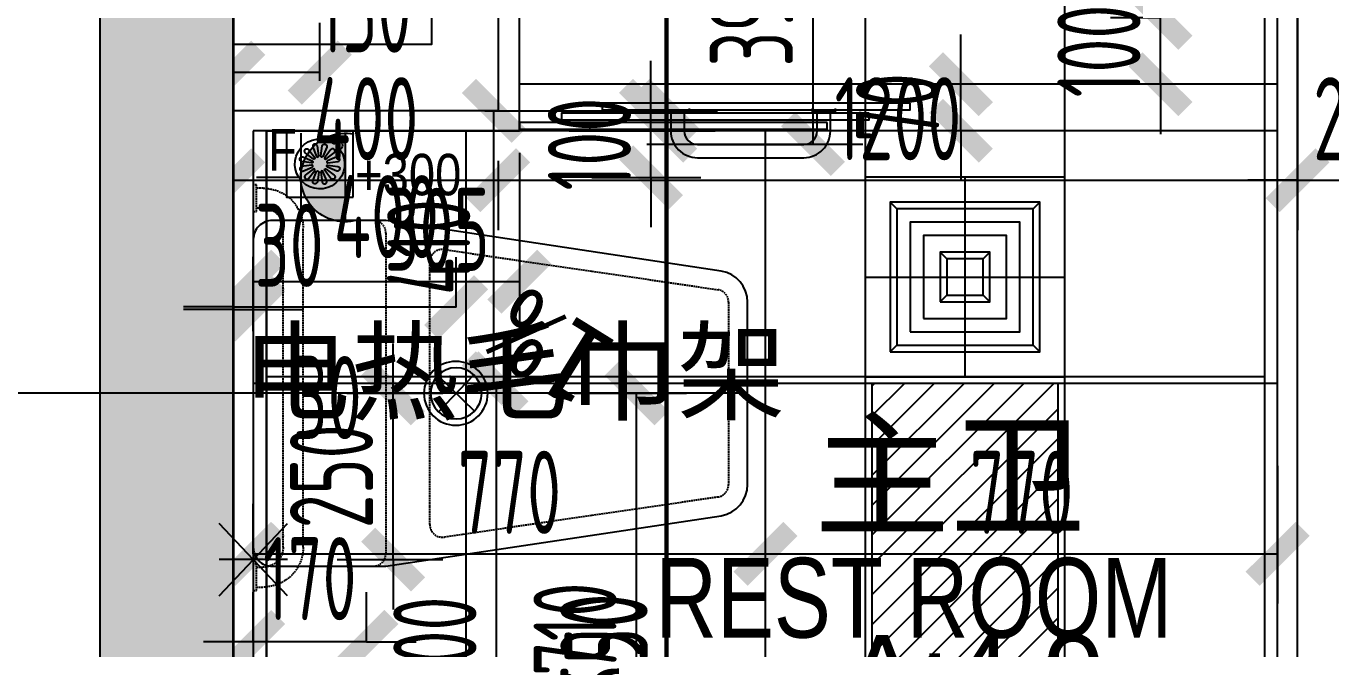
# Model space of a CAD drawing. Header units: millimetres. Extents: x 24675 to 175386, y -87697 to -40478.
# Drawn here: x 122342 to 124303, y -48495 to -47558 of the extents above; entities that cross this region are included whole.
import ezdxf
from ezdxf.enums import TextEntityAlignment as Align

# ---------------------------------------------------------------- set-up
doc = ezdxf.new("R2010")
doc.units = ezdxf.units.MM
doc.header["$LTSCALE"] = 10
doc.header["$MEASUREMENT"] = 0
doc.linetypes.add('DASH', pattern=[0.35, 0.25, -0.1])
for name, color, linetype in [('AR-新墙填充', 250, 'Continuous'), ('DG-DRAINAGE', 1, 'Continuous'), ('EM-ELEC', 2, 'Continuous'), ('FC-FLOOR DRAIN【地漏】', 12, 'Continuous'), ('FC-分界线', 136, 'Continuous'), ('FC-地面造型', 136, 'Continuous'), ('FF-DOOR【门】', 60, 'Continuous'), ('FF-FINISH【完成面】', 20, 'Continuous'), ('FF-活动家具', 51, 'Continuous'), ('FF1-完成面', 20, 'Continuous'), ('FF1-平面中英文字', 50, 'Continuous'), ('FF2-洁具及配件(地坪图不显示)', 31, 'Continuous'), ('P-ANNO-DIMS', 250, 'Continuous'), ('PD', 1, 'Continuous'), ('RC-FIN', 30, 'Continuous'), ('RC-LIGHT', 2, 'Continuous'), ('RC-天花灯具', 2, 'Continuous'), ('WALL', 160, 'Continuous')]:
    doc.layers.add(name, color=color, linetype=linetype)
doc.styles.add('Arial', font='arial.ttf')
doc.styles.add('CCD-HB', font='hbsmall.shx')
doc.styles.add('CCD_DIM', font='archs.shx', dxfattribs={"width": 0.7})
doc.styles.add('st', font='')
doc.styles.add('數字', font='')
doc.styles.get('st').set_extended_font_data('SimSun')
doc.styles.get('數字').set_extended_font_data('Century Gothic')
doc.dimstyles.new('1-50', dxfattribs={"dimscale": 50, "dimtxt": 2.5, "dimasz": 1.5, "dimexe": 1.5, "dimexo": 1.5, "dimgap": 0.6, "dimtad": 1, "dimdec": 0, "dimrnd": 5, "dimzin": 0, "dimdsep": 46, "dimtxsty": 'CCD_DIM', "dimblk": 'ARCHTICK', "dimcen": 0.125, "dimclrd": 44, "dimclre": 44, "dimclrt": 50, "dimadec": 0, "dimazin": 0, "dimtfac": 1, "dimtdec": 0, "dimtix": 1, "dimtmove": 2, "dimatfit": 3, "dimldrblk": 'DOT', "dimfxl": 5, "dimfxlon": 1, "dimtvp": 1, "dimtolj": 1, "dimtzin": 0, "dimarcsym": 0})

# ---------------------------------------------------------------- blocks, each defined once
blk = doc.blocks.new('BVCNVBNVBMN')
at = {"layer": 'P-ANNO-DIMS'}
blk.add_hatch(color=8, dxfattribs=at).paths.add_polyline_path([(198323.8, -54487.7), (198123.8, -54487.7), (198123.8, -57087.7), (197923.8, -57087.7), (197923.8, -54087.7), (198323.8, -54087.7)])
at = {"color": 6}
blk.add_lwpolyline([(198323.8, -54487.7), (198123.8, -54487.7), (198123.8, -57087.7), (197923.8, -57087.7), (197923.8, -54087.7), (198323.8, -54087.7)], close=True, dxfattribs=at)
blk = doc.blocks.new('_ArchTick')
at = {"color": 0, "linetype": 'ByBlock', "const_width": 0.4}
blk.add_lwpolyline([(-0.5, -0.5), (0.5, 0.5)], dxfattribs=at)
blk = doc.blocks.new('*D175')
at = {"layer": 'Defpoints', "color": 0, "ltscale": 500, "transparency": 16777216}
for p in [(122707.8, -47685.6), (123281.1, -47685.6), (123117.4, -47785.7, 0)]:
    blk.add_point(p, dxfattribs=at)
at = {"layer": 'EM-ELEC', "color": 44, "lineweight": -2, "ltscale": 500, "transparency": 16777216}
for p, q in [((123281.1, -47685.6), (123281.1, -47610.6)), ((123031.1, -47685.6), (123356.1, -47685.6)), ((123281.1, -47785.7), (123281.1, -47685.6)), ((123192.4, -47785.7), (123356.1, -47785.7)), ((123281.1, -47785.7), (123281.1, -47860.7))]:
    blk.add_line(p, q, dxfattribs=at)
at = {"layer": 'EM-ELEC', "color": 44, "lineweight": -2, "ltscale": 500, "transparency": 16777216, "xscale": 75, "yscale": 75, "zscale": 75}
for p, rotation in [((123281.1, -47685.6), 270), ((123281.1, -47785.7), 90)]:
    blk.add_blockref('_ArchTick', p, dxfattribs=dict(at, rotation=rotation))
at = {"layer": 'EM-ELEC', "color": 50, "ltscale": 500, "transparency": 16777216, "insert": (123188.6, -47735.7), "char_height": 125, "attachment_point": 5, "rotation": 90, "style": 'CCD_DIM'}
blk.add_mtext('\\A1;100', dxfattribs=at)
blk = doc.blocks.new('_Dot')
at = {"color": 0, "linetype": 'ByBlock', "lineweight": -2}
blk.add_line((-0.5, 0), (-1, 0), dxfattribs=at)
at = {"color": 0, "linetype": 'ByBlock', "const_width": 0.5}
blk.add_lwpolyline([(-0.25, 0, 1), (0.25, 0, 1)], format="xyb", close=True, dxfattribs=at)
blk = doc.blocks.new('FL11DJGVE11电力平面图$0$E-BS201')
for p, q in [((1.5, 3), (-1.5, 3)), ((1.5, 1.5), (-1.5, 1.5)), ((0, 1.5), (0, 0))]:
    blk.add_line(p, q)
at = {"const_width": 1.5}
blk.add_lwpolyline([(-0.75, 3, 1), (0.75, 3, 1)], format="xyb", dxfattribs=at)
blk.add_arc((0, 3), 1.5, 168.463, 11.537)
blk = doc.blocks.new('马桶落水')
at = {"layer": 'PD', "color": 1}
for p, q in [((-69, -66.7), (69, 66.7)), ((-66.7, 69), (66.7, -69))]:
    blk.add_line(p, q, dxfattribs=at)
for centre, radius in [((-1.1, 0), 120), ((0, 0), 96)]:
    blk.add_circle(centre, radius, dxfattribs=at)
blk = doc.blocks.new('冷水')
at = {"layer": 'PD', "color": 1}
for p, q in [((64.1, 68), (-64.1, -68)), ((-64.1, 68), (64.1, -68)), ((64.1, 0), (-64.1, 0))]:
    blk.add_line(p, q, dxfattribs=at)
blk = doc.blocks.new('*U97')
at = {"color": 0}
blk.add_lwpolyline([(-70.7, -70.7), (0, -141.4), (70.7, -70.7), (0, 0)], close=True, dxfattribs=at)
at = {"color": 8}
for points in [[(6, -107.7), (6, -110.7, -1), (-6, -110.7), (-6, -107.7, -12.419481)], [(-21.8, -54, 0.988066), (-25.6, -60.2), (-11.4, -66, 0.836042), (-9.8, -63.2)], [(-16.7, -48.9, -0.988066), (-10.5, -45.2), (-4.7, -59.3, -0.836042), (-7.5, -60.9)], [(3.5, -43.4, 0.988066), (-3.7, -43.3), (-1.6, -58.5, 0.836042), (1.6, -58.4)], [(16.7, -48.8, 0.988066), (10.5, -45.1), (4.7, -59.3, 0.836042), (7.5, -60.9)], [(21.9, -54, -0.988066), (25.6, -60.2), (11.4, -66, -0.836042), (9.8, -63.2)], [(-27.3, -74.3, -0.988066), (-27.4, -67.1), (-12.2, -69.1, -0.836042), (-12.3, -72.3)], [(-21.9, -87.4, -0.988066), (-25.6, -81.2), (-11.4, -75.4, -0.836042), (-9.8, -78.2)], [(21.8, -87.4, 0.988066), (25.5, -81.2), (11.4, -75.4, 0.836042), (9.8, -78.2)], [(27.3, -67.2, -0.988066), (27.4, -74.4), (12.2, -72.3, -0.836042), (12.3, -69.1)], [(-16.7, -92.6, 0.988066), (-10.5, -96.3), (-4.7, -82.1, 0.836042), (-7.5, -80.6)], [(-3.6, -98, 0.988066), (3.7, -98.1), (1.6, -82.9, 0.836042), (-1.6, -83)], [(16.7, -92.6, -0.988066), (10.5, -96.3), (4.7, -82.1, -0.836042), (7.5, -80.5)]]:
    blk.add_lwpolyline(points, format="xyb", close=True, dxfattribs=at)
blk = doc.blocks.new('*D215')
at = {"layer": 'Defpoints', "color": 0, "ltscale": 500, "transparency": 16777216}
for p in [(123210.1, -47340.6), (123524.7, -47340.6), (122783.2, -47735.6, 0)]:
    blk.add_point(p, dxfattribs=at)
at = {"layer": 'DG-DRAINAGE', "color": 44, "lineweight": -2, "ltscale": 500, "transparency": 16777216}
for p, q in [((123285.1, -47340.6), (123599.7, -47340.6)), ((123524.7, -47735.6), (123524.7, -47340.6)), ((123274.7, -47735.6), (123599.7, -47735.6))]:
    blk.add_line(p, q, dxfattribs=at)
at = {"layer": 'DG-DRAINAGE', "color": 44, "lineweight": -2, "ltscale": 500, "transparency": 16777216, "xscale": 75, "yscale": 75, "zscale": 75}
for p, rotation in [((123524.7, -47340.6), 90), ((123524.7, -47735.6), 270)]:
    blk.add_blockref('_ArchTick', p, dxfattribs=dict(at, rotation=rotation))
at = {"layer": 'DG-DRAINAGE', "color": 50, "ltscale": 500, "transparency": 16777216, "insert": (123432.2, -47538.1), "char_height": 125, "attachment_point": 5, "rotation": 90, "style": 'CCD_DIM'}
blk.add_mtext('\\A1;395', dxfattribs=at)
blk = doc.blocks.new('*D219')
at = {"layer": 'Defpoints', "color": 0, "ltscale": 500, "transparency": 16777216}
for p in [(123090.4, -48110.6), (123259.5, -48110.6), (122733.5, -48820.6, 0)]:
    blk.add_point(p, dxfattribs=at)
at = {"layer": 'DG-DRAINAGE', "color": 44, "lineweight": -2, "ltscale": 500, "transparency": 16777216}
for p, q in [((123165.4, -48110.6), (123334.5, -48110.6)), ((123259.5, -48820.6), (123259.5, -48110.6)), ((123009.5, -48820.6), (123334.5, -48820.6))]:
    blk.add_line(p, q, dxfattribs=at)
at = {"layer": 'DG-DRAINAGE', "color": 44, "lineweight": -2, "ltscale": 500, "transparency": 16777216, "xscale": 75, "yscale": 75, "zscale": 75}
for p, rotation in [((123259.5, -48110.6), 90), ((123259.5, -48820.6), 270)]:
    blk.add_blockref('_ArchTick', p, dxfattribs=dict(at, rotation=rotation))
at = {"layer": 'DG-DRAINAGE', "color": 50, "ltscale": 500, "transparency": 16777216, "insert": (123167, -48465.6), "char_height": 125, "attachment_point": 5, "rotation": 90, "style": 'CCD_DIM'}
blk.add_mtext('\\A1;710', dxfattribs=at)
blk = doc.blocks.new('*D220')
at = {"layer": 'Defpoints', "color": 0, "ltscale": 500, "transparency": 16777216}
for p in [(122749, -48110.6), (122893.4, -48110.6), (122734.5, -48360.6)]:
    blk.add_point(p, dxfattribs=at)
at = {"layer": 'DG-DRAINAGE', "color": 44, "lineweight": -2, "ltscale": 500, "transparency": 16777216}
for p, q in [((122893.4, -48110.6), (122893.4, -48035.6)), ((122824, -48110.6), (122968.4, -48110.6)), ((122893.4, -48360.6), (122893.4, -48110.6)), ((122809.5, -48360.6), (122968.4, -48360.6)), ((122893.4, -48360.6), (122893.4, -48435.6))]:
    blk.add_line(p, q, dxfattribs=at)
at = {"layer": 'DG-DRAINAGE', "color": 44, "lineweight": -2, "ltscale": 500, "transparency": 16777216, "xscale": 75, "yscale": 75, "zscale": 75}
for p, rotation in [((122893.4, -48110.6), 270), ((122893.4, -48360.6), 90)]:
    blk.add_blockref('_ArchTick', p, dxfattribs=dict(at, rotation=rotation))
at = {"layer": 'DG-DRAINAGE', "color": 50, "ltscale": 500, "transparency": 16777216, "insert": (122800.9, -48235.6), "char_height": 125, "attachment_point": 5, "rotation": 90, "style": 'CCD_DIM'}
blk.add_mtext('\\A1;250', dxfattribs=at)
blk = doc.blocks.new('*D221')
at = {"layer": 'Defpoints', "color": 0, "ltscale": 500, "transparency": 16777216}
for p in [(122683.2, -47981), (122683.2, -48051.9), (122988.2, -48051.9)]:
    blk.add_point(p, dxfattribs=at)
at = {"layer": 'DG-DRAINAGE', "color": 44, "lineweight": -2, "ltscale": 500, "transparency": 16777216}
for p, q in [((122683.2, -47981), (122683.2, -47906)), ((122988.2, -47981), (122988.2, -47906)), ((122988.2, -47981), (122683.2, -47981))]:
    blk.add_line(p, q, dxfattribs=at)
at = {"layer": 'DG-DRAINAGE', "color": 44, "lineweight": -2, "ltscale": 500, "transparency": 16777216, "xscale": 75, "yscale": 75, "zscale": 75, "rotation": 180}
blk.add_blockref('_ArchTick', (122683.2, -47981), dxfattribs=at)
at = {"layer": 'DG-DRAINAGE', "color": 44, "lineweight": -2, "ltscale": 500, "transparency": 16777216, "xscale": 75, "yscale": 75, "zscale": 75}
blk.add_blockref('_ArchTick', (122988.2, -47981), dxfattribs=at)
at = {"layer": 'DG-DRAINAGE', "color": 50, "ltscale": 500, "transparency": 16777216, "insert": (122959.6, -47863.9), "char_height": 125, "attachment_point": 5, "style": 'CCD_DIM'}
blk.add_mtext('\\A1;305', dxfattribs=at)
blk = doc.blocks.new('BVMBMM')
at = {"layer": 'FF-活动家具', "linetype": 'DASH'}
for points in [[(84058.5, 31034.5), (84058.5, 31044.5, -0.414214), (84118.5, 31104.5), (84598.5, 31104.5, -0.414214), (84658.5, 31044.5), (84658.5, 31034.5)], [(84088.5, 31034.5), (84088.5, 31044.5, -0.414214), (84118.5, 31074.5), (84598.5, 31074.5, -0.414214), (84628.5, 31044.5), (84628.5, 31034.5)]]:
    blk.add_lwpolyline(points, format="xyb", dxfattribs=at)
for points in [[(84053.5, 31029.5), (84053.5, 31034.5), (84093.5, 31034.5), (84093.5, 31029.5)], [(84623.5, 31029.5), (84623.5, 31034.5), (84663.5, 31034.5), (84663.5, 31029.5)]]:
    blk.add_lwpolyline(points, close=True, dxfattribs=at)
blk = doc.blocks.new('trytytyutyutry')
at = {"layer": 'FF-DOOR【门】', "ltscale": 0.5, "extrusion": (-3.20822e-09, -5.10628e-11, 1), "elevation": 0}
for points in [[(91173.3, 27635.5), (91173.3, 27630.5), (91138.3, 27630.5), (91138.3, 27635.5)], [(91358.3, 27635.5), (91358.3, 27630.5), (91393.3, 27630.5), (91393.3, 27635.5)]]:
    blk.add_lwpolyline(points, dxfattribs=at)
for points in [[(91385.8, 27630.5), (91385.8, 27601.5, -0.414214), (91345.8, 27561.5), (91185.8, 27561.5, -0.414214), (91145.8, 27601.5), (91145.8, 27630.5)], [(91365.8, 27630.5), (91365.8, 27601.5, -0.414214), (91345.8, 27581.5), (91185.8, 27581.5, -0.414214), (91165.8, 27601.5), (91165.8, 27630.5)]]:
    blk.add_lwpolyline(points, format="xyb", dxfattribs=at)
blk = doc.blocks.new('*D267')
at = {"layer": 'AR-新墙填充', "color": 44, "lineweight": -2, "transparency": 16777216}
for p, q in [((123118.3, -46835.6), (123381, -46835.6)), ((123306, -46835.6), (123306, -47685.6)), ((123126.4, -47685.6), (123381, -47685.6))]:
    blk.add_line(p, q, dxfattribs=at)
at = {"layer": 'Defpoints', "color": 0, "linetype": 'ByBlock', "transparency": 16777216}
for p in [(123043.3, -46835.6), (123051.4, -47685.6), (123306, -47685.6)]:
    blk.add_point(p, dxfattribs=at)
at = {"layer": 'AR-新墙填充', "color": 44, "linetype": 'ByBlock', "lineweight": -2, "transparency": 16777216, "xscale": 75, "yscale": 75, "zscale": 75}
for p, rotation in [((123306, -46835.6), 90), ((123306, -47685.6), 270)]:
    blk.add_blockref('_ArchTick', p, dxfattribs=dict(at, rotation=rotation))
at = {"layer": 'AR-新墙填充', "color": 50, "linetype": 'ByBlock', "transparency": 16777216, "insert": (123213.5, -47260.6), "char_height": 125, "attachment_point": 5, "rotation": 90, "style": 'CCD_DIM'}
blk.add_mtext('\\A1;850', dxfattribs=at)
blk = doc.blocks.new('*D268')
at = {"layer": 'AR-新墙填充', "color": 44, "lineweight": -2, "transparency": 16777216}
for p, q in [((123126.4, -47685.6), (123381, -47685.6)), ((123306, -47685.6), (123306, -49335.6)), ((123306, -49335.6), (123381, -49335.6))]:
    blk.add_line(p, q, dxfattribs=at)
at = {"layer": 'Defpoints', "color": 0, "linetype": 'ByBlock', "transparency": 16777216}
for p in [(123051.4, -47685.6), (123306, -49335.6), (123306, -49335.6)]:
    blk.add_point(p, dxfattribs=at)
at = {"layer": 'AR-新墙填充', "color": 44, "linetype": 'ByBlock', "lineweight": -2, "transparency": 16777216, "xscale": 75, "yscale": 75, "zscale": 75}
for p, rotation in [((123306, -47685.6), 90), ((123306, -49335.6), 270)]:
    blk.add_blockref('_ArchTick', p, dxfattribs=dict(at, rotation=rotation))
at = {"layer": 'AR-新墙填充', "color": 50, "linetype": 'ByBlock', "transparency": 16777216, "insert": (123213.5, -48510.6), "char_height": 125, "attachment_point": 5, "rotation": 90, "style": 'CCD_DIM'}
blk.add_mtext('\\A1;1650', dxfattribs=at)
blk = doc.blocks.new('*D269')
at = {"layer": 'AR-新墙填充', "color": 44, "lineweight": -2, "transparency": 16777216}
for p, q in [((122653.2, -47368.1), (122653.2, -47865)), ((123051.4, -47760.6), (123051.4, -47865)), ((122653.2, -47790), (123051.4, -47790))]:
    blk.add_line(p, q, dxfattribs=at)
at = {"layer": 'Defpoints', "color": 0, "linetype": 'ByBlock', "transparency": 16777216}
for p in [(122653.2, -47293.1), (123051.4, -47685.6), (123051.4, -47790)]:
    blk.add_point(p, dxfattribs=at)
at = {"layer": 'AR-新墙填充', "color": 44, "linetype": 'ByBlock', "lineweight": -2, "transparency": 16777216, "xscale": 75, "yscale": 75, "zscale": 75, "rotation": 180}
blk.add_blockref('_ArchTick', (122653.2, -47790), dxfattribs=at)
at = {"layer": 'AR-新墙填充', "color": 44, "linetype": 'ByBlock', "lineweight": -2, "transparency": 16777216, "xscale": 75, "yscale": 75, "zscale": 75}
blk.add_blockref('_ArchTick', (123051.4, -47790), dxfattribs=at)
at = {"layer": 'AR-新墙填充', "color": 50, "linetype": 'ByBlock', "transparency": 16777216, "insert": (122852.3, -47697.5), "char_height": 125, "attachment_point": 5, "style": 'CCD_DIM'}
blk.add_mtext('\\A1;400', dxfattribs=at)
blk = doc.blocks.new('*D275')
at = {"layer": 'AR-新墙填充', "color": 44, "lineweight": -2, "transparency": 16777216}
for p, q in [((124253.2, -47443.1), (124253.2, -47865)), ((123051.4, -47760.6), (123051.4, -47865)), ((123051.4, -47790), (124253.2, -47790))]:
    blk.add_line(p, q, dxfattribs=at)
at = {"layer": 'Defpoints', "color": 0, "linetype": 'ByBlock', "transparency": 16777216}
for p in [(124253.2, -47368.1), (123051.4, -47685.6), (124253.2, -47790)]:
    blk.add_point(p, dxfattribs=at)
at = {"layer": 'AR-新墙填充', "color": 44, "linetype": 'ByBlock', "lineweight": -2, "transparency": 16777216, "xscale": 75, "yscale": 75, "zscale": 75, "rotation": 180}
blk.add_blockref('_ArchTick', (123051.4, -47790), dxfattribs=at)
at = {"layer": 'AR-新墙填充', "color": 44, "linetype": 'ByBlock', "lineweight": -2, "transparency": 16777216, "xscale": 75, "yscale": 75, "zscale": 75}
blk.add_blockref('_ArchTick', (124253.2, -47790), dxfattribs=at)
at = {"layer": 'AR-新墙填充', "color": 50, "linetype": 'ByBlock', "transparency": 16777216, "insert": (123652.3, -47697.5), "char_height": 125, "attachment_point": 5, "style": 'CCD_DIM'}
blk.add_mtext('\\A1;1200', dxfattribs=at)
blk = doc.blocks.new('*D276')
at = {"layer": 'AR-新墙填充', "color": 44, "lineweight": -2, "transparency": 16777216}
for p, q in [((124253.2, -47443.1), (124253.2, -47865)), ((124253.2, -47790), (124178.2, -47790)), ((124253.2, -47790), (124453.2, -47790)), ((124453.2, -47790), (124453.2, -47865)), ((124453.2, -47790), (124528.2, -47790))]:
    blk.add_line(p, q, dxfattribs=at)
at = {"layer": 'Defpoints', "color": 0, "linetype": 'ByBlock', "transparency": 16777216}
for p in [(124253.2, -47368.1), (124453.2, -47790), (124453.2, -47790)]:
    blk.add_point(p, dxfattribs=at)
at = {"layer": 'AR-新墙填充', "color": 44, "linetype": 'ByBlock', "lineweight": -2, "transparency": 16777216, "xscale": 75, "yscale": 75, "zscale": 75}
blk.add_blockref('_ArchTick', (124253.2, -47790), dxfattribs=at)
at = {"layer": 'AR-新墙填充', "color": 44, "linetype": 'ByBlock', "lineweight": -2, "transparency": 16777216, "xscale": 75, "yscale": 75, "zscale": 75, "rotation": 180}
blk.add_blockref('_ArchTick', (124453.2, -47790), dxfattribs=at)
at = {"layer": 'AR-新墙填充', "color": 50, "linetype": 'ByBlock', "transparency": 16777216, "insert": (124353.2, -47697.5), "char_height": 125, "attachment_point": 5, "style": 'CCD_DIM'}
blk.add_mtext('\\A1;200', dxfattribs=at)
blk = doc.blocks.new('*D352')
at = {"layer": 'Defpoints', "color": 0, "linetype": 'ByBlock', "transparency": 16777216}
for p in [(123083.2, -46865.6), (123083.2, -47715.6), (123302.5, -47715.6)]:
    blk.add_point(p, dxfattribs=at)
at = {"layer": 'FF1-完成面', "color": 44, "linetype": 'ByBlock', "lineweight": -2, "transparency": 16777216}
for p, q in [((123158.2, -46865.6), (123377.5, -46865.6)), ((123302.5, -46865.6), (123302.5, -47715.6)), ((123158.2, -47715.6), (123377.5, -47715.6))]:
    blk.add_line(p, q, dxfattribs=at)
at = {"layer": 'FF1-完成面', "color": 44, "linetype": 'ByBlock', "lineweight": -2, "transparency": 16777216, "xscale": 75, "yscale": 75, "zscale": 75}
for p, rotation in [((123302.5, -46865.6), 90), ((123302.5, -47715.6), 270)]:
    blk.add_blockref('_ArchTick', p, dxfattribs=dict(at, rotation=rotation))
at = {"layer": 'FF1-完成面', "color": 50, "linetype": 'ByBlock', "transparency": 16777216, "insert": (123210, -47290.6), "char_height": 125, "attachment_point": 5, "rotation": 90, "style": 'CCD_DIM'}
blk.add_mtext('\\A1;850', dxfattribs=at)
blk = doc.blocks.new('*D353')
at = {"layer": 'Defpoints', "color": 0, "linetype": 'ByBlock', "transparency": 16777216}
for p in [(122683.2, -47643.6), (123083.2, -47673.6), (123083.2, -47942.5)]:
    blk.add_point(p, dxfattribs=at)
at = {"layer": 'FF1-完成面', "color": 44, "linetype": 'ByBlock', "lineweight": -2, "transparency": 16777216}
for p, q in [((122683.2, -47718.6), (122683.2, -48017.5)), ((123083.2, -47748.6), (123083.2, -48017.5)), ((122683.2, -47942.5), (123083.2, -47942.5))]:
    blk.add_line(p, q, dxfattribs=at)
at = {"layer": 'FF1-完成面', "color": 44, "linetype": 'ByBlock', "lineweight": -2, "transparency": 16777216, "xscale": 75, "yscale": 75, "zscale": 75, "rotation": 180}
blk.add_blockref('_ArchTick', (122683.2, -47942.5), dxfattribs=at)
at = {"layer": 'FF1-完成面', "color": 44, "linetype": 'ByBlock', "lineweight": -2, "transparency": 16777216, "xscale": 75, "yscale": 75, "zscale": 75}
blk.add_blockref('_ArchTick', (123083.2, -47942.5), dxfattribs=at)
at = {"layer": 'FF1-完成面', "color": 50, "linetype": 'ByBlock', "transparency": 16777216, "insert": (122883.2, -47844.8), "char_height": 125, "attachment_point": 5, "style": 'CCD_DIM'}
blk.add_mtext('\\A1;400', dxfattribs=at)
blk = doc.blocks.new('*D421')
at = {"layer": 'Defpoints', "color": 0, "linetype": 'ByBlock', "transparency": 16777216}
for p in [(123048.8, -48095.6, 0), (123048.8, -48095.6), (123035, -48895.6, 0)]:
    blk.add_point(p, dxfattribs=at)
at = {"layer": 'FC-地面造型', "color": 44, "linetype": 'ByBlock', "lineweight": -2, "transparency": 16777216}
for p, q in [((123048.8, -48095.6), (122973.8, -48095.6)), ((123048.8, -48895.6), (123048.8, -48095.6)), ((123048.8, -48895.6), (123123.8, -48895.6))]:
    blk.add_line(p, q, dxfattribs=at)
at = {"layer": 'FC-地面造型', "color": 44, "linetype": 'ByBlock', "lineweight": -2, "transparency": 16777216, "xscale": 75, "yscale": 75, "zscale": 75}
for p, rotation in [((123048.8, -48095.6), 90), ((123048.8, -48895.6), 270)]:
    blk.add_blockref('_ArchTick', p, dxfattribs=dict(at, rotation=rotation))
at = {"layer": 'FC-地面造型', "color": 50, "linetype": 'ByBlock', "transparency": 16777216, "insert": (122956.3, -48495.6), "char_height": 125, "attachment_point": 5, "rotation": 90, "style": 'CCD_DIM'}
blk.add_mtext('\\A1;800', dxfattribs=at)
blk = doc.blocks.new('*D422')
at = {"layer": 'Defpoints', "color": 0, "linetype": 'ByBlock', "transparency": 16777216}
for p in [(123044.8, -47685.6, 0), (123044.8, -47685.6), (123048.8, -48095.6, 0)]:
    blk.add_point(p, dxfattribs=at)
at = {"layer": 'FC-地面造型', "color": 44, "linetype": 'ByBlock', "lineweight": -2, "transparency": 16777216}
for p, q in [((123044.8, -47685.6), (123119.8, -47685.6)), ((123044.8, -48095.6), (123044.8, -47685.6)), ((123044.8, -48095.6), (122969.8, -48095.6))]:
    blk.add_line(p, q, dxfattribs=at)
at = {"layer": 'FC-地面造型', "color": 44, "linetype": 'ByBlock', "lineweight": -2, "transparency": 16777216, "xscale": 75, "yscale": 75, "zscale": 75}
for p, rotation in [((123044.8, -47685.6), 90), ((123044.8, -48095.6), 270)]:
    blk.add_blockref('_ArchTick', p, dxfattribs=dict(at, rotation=rotation))
at = {"layer": 'FC-地面造型', "color": 50, "linetype": 'ByBlock', "transparency": 16777216, "insert": (122947, -47890.6), "char_height": 125, "attachment_point": 5, "rotation": 90, "style": 'CCD_DIM'}
blk.add_mtext('\\A1;410', dxfattribs=at)
blk = doc.blocks.new('*D423')
at = {"layer": 'Defpoints', "color": 0, "linetype": 'ByBlock', "transparency": 16777216}
for p in [(122683.2, -48352), (123453.2, -48352, 0), (123453.2, -48352)]:
    blk.add_point(p, dxfattribs=at)
at = {"layer": 'FC-地面造型', "color": 44, "linetype": 'ByBlock', "lineweight": -2, "transparency": 16777216}
for p, q in [((122683.2, -48352), (122683.2, -48277)), ((123453.2, -48352), (123453.2, -48277)), ((122683.2, -48352), (123453.2, -48352))]:
    blk.add_line(p, q, dxfattribs=at)
at = {"layer": 'FC-地面造型', "color": 44, "linetype": 'ByBlock', "lineweight": -2, "transparency": 16777216, "xscale": 75, "yscale": 75, "zscale": 75, "rotation": 180}
blk.add_blockref('_ArchTick', (122683.2, -48352), dxfattribs=at)
at = {"layer": 'FC-地面造型', "color": 44, "linetype": 'ByBlock', "lineweight": -2, "transparency": 16777216, "xscale": 75, "yscale": 75, "zscale": 75}
blk.add_blockref('_ArchTick', (123453.2, -48352), dxfattribs=at)
at = {"layer": 'FC-地面造型', "color": 50, "linetype": 'ByBlock', "transparency": 16777216, "insert": (123068.2, -48259.5), "char_height": 125, "attachment_point": 5, "style": 'CCD_DIM'}
blk.add_mtext('\\A1;770', dxfattribs=at)
blk = doc.blocks.new('*D424')
at = {"layer": 'Defpoints', "color": 0, "linetype": 'ByBlock', "transparency": 16777216}
for p in [(124223.2, -48144.6, 0), (123453.2, -48352, 0), (124223.2, -48352)]:
    blk.add_point(p, dxfattribs=at)
at = {"layer": 'FC-地面造型', "color": 44, "linetype": 'ByBlock', "lineweight": -2, "transparency": 16777216}
for p, q in [((124223.2, -48219.6), (124223.2, -48427)), ((123453.2, -48352), (123453.2, -48277)), ((123453.2, -48352), (124223.2, -48352))]:
    blk.add_line(p, q, dxfattribs=at)
at = {"layer": 'FC-地面造型', "color": 44, "linetype": 'ByBlock', "lineweight": -2, "transparency": 16777216, "xscale": 75, "yscale": 75, "zscale": 75, "rotation": 180}
blk.add_blockref('_ArchTick', (123453.2, -48352), dxfattribs=at)
at = {"layer": 'FC-地面造型', "color": 44, "linetype": 'ByBlock', "lineweight": -2, "transparency": 16777216, "xscale": 75, "yscale": 75, "zscale": 75}
blk.add_blockref('_ArchTick', (124223.2, -48352), dxfattribs=at)
at = {"layer": 'FC-地面造型', "color": 50, "linetype": 'ByBlock', "transparency": 16777216, "insert": (123838.2, -48259.5), "char_height": 125, "attachment_point": 5, "style": 'CCD_DIM'}
blk.add_mtext('\\A1;770', dxfattribs=at)
blk = doc.blocks.new('*D425')
at = {"layer": 'Defpoints', "color": 0, "linetype": 'ByBlock', "transparency": 16777216}
for p in [(123747, -47645.6), (124223.2, -47645.6), (124159, -47715.6, 0)]:
    blk.add_point(p, dxfattribs=at)
at = {"layer": 'FC-地面造型', "color": 44, "linetype": 'ByBlock', "lineweight": -2, "transparency": 16777216}
for p, q in [((123747, -47645.6), (123747, -47570.6)), ((123997, -47645.6), (123672, -47645.6)), ((123747, -47715.6), (123747, -47645.6)), ((123997, -47715.6), (123672, -47715.6)), ((123747, -47715.6), (123747, -47790.6))]:
    blk.add_line(p, q, dxfattribs=at)
at = {"layer": 'FC-地面造型', "color": 44, "linetype": 'ByBlock', "lineweight": -2, "transparency": 16777216, "xscale": 75, "yscale": 75, "zscale": 75}
for p, rotation in [((123747, -47645.6), 270), ((123747, -47715.6), 90)]:
    blk.add_blockref('_ArchTick', p, dxfattribs=dict(at, rotation=rotation))
at = {"layer": 'FC-地面造型', "color": 50, "linetype": 'ByBlock', "transparency": 16777216, "insert": (123651.9, -47680.6), "char_height": 125, "attachment_point": 5, "rotation": 90, "style": 'CCD_DIM'}
blk.add_mtext('\\A1;70', dxfattribs=at)
blk = doc.blocks.new('*D426')
at = {"layer": 'Defpoints', "color": 0, "linetype": 'ByBlock', "transparency": 16777216}
for p in [(124047, -47545.6), (124096, -47545.6, 0), (124112.5, -47645.6)]:
    blk.add_point(p, dxfattribs=at)
at = {"layer": 'FC-地面造型', "color": 44, "linetype": 'ByBlock', "lineweight": -2, "transparency": 16777216}
for p, q in [((124047, -47545.6), (124047, -47470.6)), ((124047, -47545.6), (123972, -47545.6)), ((124047, -47645.6), (124047, -47545.6)), ((124047, -47645.6), (123972, -47645.6)), ((124047, -47645.6), (124047, -47720.6))]:
    blk.add_line(p, q, dxfattribs=at)
at = {"layer": 'FC-地面造型', "color": 44, "linetype": 'ByBlock', "lineweight": -2, "transparency": 16777216, "xscale": 75, "yscale": 75, "zscale": 75}
for p, rotation in [((124047, -47545.6), 270), ((124047, -47645.6), 90)]:
    blk.add_blockref('_ArchTick', p, dxfattribs=dict(at, rotation=rotation))
at = {"layer": 'FC-地面造型', "color": 50, "linetype": 'ByBlock', "transparency": 16777216, "insert": (123954.5, -47595.6), "char_height": 125, "attachment_point": 5, "rotation": 90, "style": 'CCD_DIM'}
blk.add_mtext('\\A1;100', dxfattribs=at)
blk = doc.blocks.new('*D478')
at = {"layer": 'Defpoints', "color": 0, "linetype": 'ByBlock', "transparency": 16777216}
for p in [(122653.2, -47685.6), (122683.2, -47685.6), (122683.2, -47984.5)]:
    blk.add_point(p, dxfattribs=at)
at = {"layer": 'FF1-完成面', "color": 44, "linetype": 'ByBlock', "lineweight": -2, "transparency": 16777216}
for p, q in [((122653.2, -47760.6), (122653.2, -48059.5)), ((122683.2, -47760.6), (122683.2, -48059.5)), ((122653.2, -47984.5), (122578.2, -47984.5)), ((122653.2, -47984.5), (122683.2, -47984.5)), ((122683.2, -47984.5), (122758.2, -47984.5))]:
    blk.add_line(p, q, dxfattribs=at)
at = {"layer": 'FF1-完成面', "color": 44, "linetype": 'ByBlock', "lineweight": -2, "transparency": 16777216, "xscale": 75, "yscale": 75, "zscale": 75}
blk.add_blockref('_ArchTick', (122653.2, -47984.5), dxfattribs=at)
at = {"layer": 'FF1-完成面', "color": 44, "linetype": 'ByBlock', "lineweight": -2, "transparency": 16777216, "xscale": 75, "yscale": 75, "zscale": 75, "rotation": 180}
blk.add_blockref('_ArchTick', (122683.2, -47984.5), dxfattribs=at)
at = {"layer": 'FF1-完成面', "color": 50, "linetype": 'ByBlock', "transparency": 16777216, "insert": (122794.5, -48117), "char_height": 125, "attachment_point": 5, "style": 'CCD_DIM'}
blk.add_mtext('\\A1;30', dxfattribs=at)
blk = doc.blocks.new('A$C76F46161')
at = {"ltscale": 100}
h = blk.add_hatch(dxfattribs=at)
h.set_pattern_fill('ANSI31', color=250, scale=10)
h.set_pattern_definition([(45, (290, 10), (-22.4506, 22.4506), [])])
h.paths.add_polyline_path([(10, -290), (290, -290), (290, 290), (10, 290)])
for points in [[(0, -300), (300, -300), (300, 300), (0, 300)], [(10, -290), (290, -290), (290, 290), (10, 290)]]:
    blk.add_lwpolyline(points, close=True)
blk = doc.blocks.new('方形抽气百叶口')
at = {"color": 8, "linetype": 'ByBlock', "lineweight": -2, "ltscale": 0.5}
for p, q in [((0, -300), (0, 300)), ((-225, 225), (-205, 205)), ((205, 205), (225, 225)), ((-75, 75), (-55, 55)), ((55, 55), (75, 75)), ((-300, 0), (300, 0)), ((-75, -75), (-55, -55)), ((55, -55), (75, -75)), ((-225, -225), (-205, -205)), ((205, -205), (225, -225))]:
    blk.add_line(p, q, dxfattribs=at)
at = {"color": 0, "linetype": 'ByBlock', "lineweight": -2, "ltscale": 0.5}
for points in [[(-300, -300), (300, -300), (300, 300), (-300, 300)], [(-205, -205), (205, -205), (205, 205), (-205, 205)]]:
    blk.add_lwpolyline(points, close=True, dxfattribs=at)
at = {"color": 8, "linetype": 'ByBlock', "lineweight": -2, "ltscale": 0.5}
for points in [[(-225, -225), (225, -225), (225, 225), (-225, 225)], [(-165, -165), (165, -165), (165, 165), (-165, 165)], [(-125, -125), (125, -125), (125, 125), (-125, 125)], [(-75, -75), (75, -75), (75, 75), (-75, 75)], [(-55, -55), (55, -55), (55, 55), (-55, 55)]]:
    blk.add_lwpolyline(points, close=True, dxfattribs=at)
blk = doc.blocks.new('*D605')
at = {"layer": 'Defpoints', "color": 0, "linetype": 'ByBlock', "transparency": 16777216}
for p in [(123083.2, -47715.6), (123083.2, -49305.6), (123302.5, -49305.6)]:
    blk.add_point(p, dxfattribs=at)
at = {"layer": 'FF1-完成面', "color": 44, "linetype": 'ByBlock', "lineweight": -2, "transparency": 16777216}
for p, q in [((123158.2, -47715.6), (123377.5, -47715.6)), ((123302.5, -47715.6), (123302.5, -49305.6)), ((123158.2, -49305.6), (123377.5, -49305.6))]:
    blk.add_line(p, q, dxfattribs=at)
at = {"layer": 'FF1-完成面', "color": 44, "linetype": 'ByBlock', "lineweight": -2, "transparency": 16777216, "xscale": 75, "yscale": 75, "zscale": 75}
for p, rotation in [((123302.5, -47715.6), 90), ((123302.5, -49305.6), 270)]:
    blk.add_blockref('_ArchTick', p, dxfattribs=dict(at, rotation=rotation))
at = {"layer": 'FF1-完成面', "color": 50, "linetype": 'ByBlock', "transparency": 16777216, "insert": (123207.4, -48510.6), "char_height": 125, "attachment_point": 5, "rotation": 90, "style": 'CCD_DIM'}
blk.add_mtext('\\A1;1590', dxfattribs=at)
blk = doc.blocks.new('GDG')
at = {"layer": 'FF2-洁具及配件(地坪图不显示)'}
blk.add_lwpolyline([(522752.4, 56581.9, 0.428333), (522723.9, 56553.4), (522723.9, 56382.6), (522799.8, 55878.5, 0.366124), (522846.7, 55838.9), (523121.1, 55838.9, 0.366124), (523167.9, 55878.5), (523243.9, 56382.6), (523243.9, 56553.4, 0.415921), (523215.4, 56581.9)], format="xyb", close=True, dxfattribs=at)
at = {"layer": 'FF2-洁具及配件(地坪图不显示)', "linetype": 'DASH'}
blk.add_lwpolyline([(523224.9, 56382.6), (522742.9, 56382.6)], dxfattribs=at)
blk.add_lwpolyline([(523121.1, 55867.4), (522846.7, 55867.4, -0.366124), (522827.9, 55883.3), (522767.6, 56294.4, -0.463996), (522786.4, 56316.6), (523181.4, 56316.6, -0.463996), (523200.1, 56294.4), (523139.8, 55883.3, -0.366124), (523121.1, 55867.4)], format="xyb", dxfattribs=at)
for centre, start, end in [((522742.9, 56401.6), 180, 270), ((523224.9, 56401.6), 270, 0)]:
    blk.add_arc(centre, 19, start, end, dxfattribs=at)
blk = doc.blocks.new('*D683')
at = {"layer": 'Defpoints', "color": 0, "linetype": 'ByBlock', "transparency": 16777216}
for p in [(122653.2, -47628.1), (122653.2, -47715.6), (122783.2, -47715.6, 0)]:
    blk.add_point(p, dxfattribs=at)
at = {"layer": 'DG-DRAINAGE', "color": 44, "linetype": 'ByBlock', "lineweight": -2, "transparency": 16777216}
for p, q in [((122653.2, -47640.6), (122653.2, -47553.1)), ((122783.2, -47640.6), (122783.2, -47553.1)), ((122783.2, -47628.1), (122653.2, -47628.1))]:
    blk.add_line(p, q, dxfattribs=at)
at = {"layer": 'DG-DRAINAGE', "color": 44, "linetype": 'ByBlock', "lineweight": -2, "transparency": 16777216, "xscale": 75, "yscale": 75, "zscale": 75, "rotation": 180}
blk.add_blockref('_ArchTick', (122653.2, -47628.1), dxfattribs=at)
at = {"layer": 'DG-DRAINAGE', "color": 44, "linetype": 'ByBlock', "lineweight": -2, "transparency": 16777216, "xscale": 75, "yscale": 75, "zscale": 75}
blk.add_blockref('_ArchTick', (122783.2, -47628.1), dxfattribs=at)
at = {"layer": 'DG-DRAINAGE', "color": 50, "linetype": 'ByBlock', "transparency": 16777216, "insert": (122850.5, -47535.6), "char_height": 125, "attachment_point": 5, "style": 'CCD_DIM'}
blk.add_mtext('\\A1;130', dxfattribs=at)
blk = doc.blocks.new('*D684')
at = {"layer": 'Defpoints', "color": 0, "ltscale": 500, "transparency": 16777216}
for p in [(122683.2, -47980.5), (122653.2, -48092.2), (122683.2, -48092.2)]:
    blk.add_point(p, dxfattribs=at)
at = {"layer": 'DG-DRAINAGE', "color": 44, "lineweight": -2, "ltscale": 500, "transparency": 16777216}
for p, q in [((122653.2, -48017.2), (122653.2, -47905.5)), ((122683.2, -48017.2), (122683.2, -47905.5)), ((122653.2, -47980.5), (122578.2, -47980.5)), ((122653.2, -47980.5), (122683.2, -47980.5)), ((122683.2, -47980.5), (122758.2, -47980.5))]:
    blk.add_line(p, q, dxfattribs=at)
at = {"layer": 'DG-DRAINAGE', "color": 44, "lineweight": -2, "ltscale": 500, "transparency": 16777216, "xscale": 75, "yscale": 75, "zscale": 75}
blk.add_blockref('_ArchTick', (122653.2, -47980.5), dxfattribs=at)
at = {"layer": 'DG-DRAINAGE', "color": 44, "lineweight": -2, "ltscale": 500, "transparency": 16777216, "xscale": 75, "yscale": 75, "zscale": 75, "rotation": 180}
blk.add_blockref('_ArchTick', (122683.2, -47980.5), dxfattribs=at)
at = {"layer": 'DG-DRAINAGE', "color": 50, "ltscale": 500, "transparency": 16777216, "insert": (122737.2, -47888), "char_height": 125, "attachment_point": 5, "style": 'CCD_DIM'}
blk.add_mtext('\\A1;30', dxfattribs=at)
blk = doc.blocks.new('*D813')
at = {"layer": 'Defpoints', "color": 0, "linetype": 'ByBlock', "transparency": 16777216}
for p in [(122683.2, -48484.5), (122683.2, -48557.6, 0), (122853.2, -48555.6)]:
    blk.add_point(p, dxfattribs=at)
at = {"layer": 'FC-地面造型', "color": 44, "lineweight": -2, "transparency": 16777216}
for p, q in [((122683.2, -48484.5), (122683.2, -48409.5)), ((122853.2, -48484.5), (122853.2, -48409.5)), ((122683.2, -48484.5), (122608.2, -48484.5)), ((122853.2, -48484.5), (122683.2, -48484.5)), ((122853.2, -48484.5), (122928.2, -48484.5))]:
    blk.add_line(p, q, dxfattribs=at)
at = {"layer": 'FC-地面造型', "color": 44, "linetype": 'ByBlock', "lineweight": -2, "transparency": 16777216, "xscale": 75, "yscale": 75, "zscale": 75}
blk.add_blockref('_ArchTick', (122683.2, -48484.5), dxfattribs=at)
at = {"layer": 'FC-地面造型', "color": 44, "linetype": 'ByBlock', "lineweight": -2, "transparency": 16777216, "xscale": 75, "yscale": 75, "zscale": 75, "rotation": 180}
blk.add_blockref('_ArchTick', (122853.2, -48484.5), dxfattribs=at)
at = {"layer": 'FC-地面造型', "color": 50, "linetype": 'ByBlock', "transparency": 16777216, "insert": (122768.2, -48389.4), "char_height": 125, "attachment_point": 5, "style": 'CCD_DIM'}
blk.add_mtext('\\A1;170', dxfattribs=at)

msp = doc.modelspace()

# ---------------------------------------------------------------- hatches: boundary and pattern name
at = {"layer": 'RC-FIN', "linetype": 'ByBlock'}
h = msp.add_hatch(dxfattribs=at)
h.set_pattern_fill('_USER,_O', color=136, scale=300, angle=90, pattern_type=0)
h.set_pattern_definition([(90, (124203.24, -49285.6), (-300, 2e-14), [])])
h.paths.add_polyline_path([(122703.2, -47715.6), (123083.2, -47715.6), (123083.2, -46885.6), (124203.2, -46885.6), (124203.2, -49285.6), (122703.2, -49285.6)])
h = msp.add_hatch(dxfattribs=at)
h.set_pattern_fill('_USER,_O', color=136, scale=600, pattern_type=0)
h.set_pattern_definition([(0, (124204, -49285.6), (0, 600), [])])
h.paths.add_polyline_path([(122703.2, -47715.6), (123083.2, -47715.6), (123083.2, -46885.6), (124203.2, -46885.6), (124203.2, -49285.6), (122703.2, -49285.6)])

# ---------------------------------------------------------------- linework, layer by layer
at = {"layer": 'DG-DRAINAGE'}
msp.add_line((123426.2, -48110.6), (122260.9, -48110.6), dxfattribs=at)
at = {"layer": 'FC-分界线', "ltscale": 300}
for p, q in [((124223.2, -47645.6), (123083.2, -47645.6)), ((124223.2, -47715.6, 0), (123083.2, -47715.6))]:
    msp.add_line(p, q, dxfattribs=at)
at = {"layer": 'FC-地面造型', "color": 136, "linetype": 'ByBlock'}
for p, q in [((123453.2, -49283.6, 0), (123453.2, -47715.6, 0)), ((124223.2, -48095.6, 0), (122683.2, -48095.6, 0))]:
    msp.add_line(p, q, dxfattribs=at)
at = {"layer": 'FC-地面造型', "color": 2}
msp.add_lwpolyline([(123360.1, -48061.7, 0, 0, 0), (123061.4, -47893.4, 40, 0, 0), (122930.8, -47819.8, 0, 0, 0)], format="xyseb", dxfattribs=at)
at = {"layer": 'FF-DOOR【门】', "color": 1, "elevation": 0}
for points in [[(123670.5, -47674.2), (123207.9, -47674.2), (123207.9, -47684.2), (123670.5, -47684.2)], [(123545.8, -47703.3), (123083.2, -47703.3), (123083.2, -47713.3), (123545.8, -47713.3)], [(123609.1, -47689.1), (123146.6, -47689.1), (123146.6, -47699.1), (123609.1, -47699.1)]]:
    msp.add_lwpolyline(points, close=True, dxfattribs=at)
at = {"layer": 'FF-FINISH【完成面】'}
for p, q in [((123083.2, -47715.6), (122683.2, -47715.6)), ((122683.2, -47715.6, 0), (122683.2, -49305.6))]:
    msp.add_line(p, q, dxfattribs=at)
at = {"layer": 'FF-FINISH【完成面】', "linetype": 'ByBlock', "elevation": 0}
msp.add_lwpolyline([(123083.2, -47715.6), (123083.2, -46865.6), (123083.2, -46865.6), (123083.2, -46265.6), (123873.2, -46265.6)], dxfattribs=at)
at = {"layer": 'FF-FINISH【完成面】', "elevation": 0}
msp.add_lwpolyline([(124153.2, -49305.6), (124223.2, -49305.6), (124223.2, -46865.6)], dxfattribs=at)
at = {"layer": 'RC-FIN', "color": 136, "linetype": 'ByBlock', "elevation": 0}
msp.add_lwpolyline([(122703.2, -47715.6), (123083.2, -47715.6), (123083.2, -46885.6), (124203.2, -46885.6), (124203.2, -49285.6), (122703.2, -49285.6)], close=True, dxfattribs=at)
at = {"layer": 'WALL'}
for p, q in [((122453.2, -49335.6), (122453.2, -46035.6)), ((122653.2, -49335.6), (122653.2, -46835.6)), ((124253.2, -49335.6), (124253.2, -46835.6))]:
    msp.add_line(p, q, dxfattribs=at)
at = {"layer": 'WALL', "linetype": 'ByBlock', "elevation": 0}
for points in [[(123051.4, -46835.6), (123051.4, -47685.6), (122653.2, -47685.6)], [(122951.4, -46835.6), (122951.4, -47585.6), (122653.2, -47585.6)]]:
    msp.add_lwpolyline(points, dxfattribs=at)

# ---------------------------------------------------------------- block references
at = {"color": 1}
msp.add_blockref('BVCNVBNVBMN', (-75470.5, 7652.1), dxfattribs=at)
at = {"layer": 'DG-DRAINAGE', "rotation": 180}
for name, p, xscale, yscale, zscale in [('马桶落水', (122988.2, -48110.6, 0), -0.4000000014674932, 0.4000000014674932, 0.4000000014674932), ('冷水', (122683.2, -48360.6), -0.8000000029349864, 0.8000000029349864, 0.8000000029349864)]:
    msp.add_blockref(name, p, dxfattribs=dict(at, xscale=xscale, yscale=yscale, zscale=zscale))
at = {"layer": 'EM-ELEC', "xscale": -44.36249999999999, "yscale": 44.36249999999999, "zscale": 44.36249999999999, "rotation": 270}
msp.add_blockref('FL11DJGVE11电力平面图$0$E-BS201', (122688.2, -47785.9), dxfattribs=at)
at = {"layer": 'FC-FLOOR DRAIN【地漏】', "extrusion": (3.36343e-14, -1.60915e-09, 1), "rotation": 135.0011973095735}
msp.add_blockref('*U97', (122733.2, -47815.6, 0), dxfattribs=at)
at = {"layer": 'FF-DOOR【门】', "color": 8, "linetype": 'ByBlock', "xscale": -1}
msp.add_blockref('trytytyutyutry', (214696.7, -75317.6, 0), dxfattribs=at)
at = {"layer": 'FF-活动家具', "xscale": -1, "rotation": 270.0000000000001}
msp.add_blockref('BVMBMM', (91653.7, -132460.6), dxfattribs=at)
at = {"layer": 'FF2-洁具及配件(地坪图不显示)', "rotation": 89.99999999999999}
msp.add_blockref('GDG', (179265.2, -571094.5), dxfattribs=at)
at = {"layer": 'RC-LIGHT', "color": 50, "xscale": 0.5, "yscale": 0.5, "zscale": 0.5}
msp.add_blockref('方形抽气百叶口', (123753.2, -47935.6), dxfattribs=at)
at = {"layer": 'RC-天花灯具'}
msp.add_blockref('A$C76F46161', (123603.2, -48385.6), dxfattribs=at)

# ---------------------------------------------------------------- texts
at = {"layer": 'EM-ELEC', "color": 3, "style": '數字', "width": 0.85}
msp.add_text('F', height=62.4, dxfattribs=at).set_placement((122727, -47744.2, -1482.1), align=Align.MIDDLE)
at = {"layer": 'EM-ELEC', "color": 40, "style": '數字', "width": 0.85}
msp.add_text('+300', height=62.4, dxfattribs=at).set_placement((122916.1, -47781.5, -1475.2), align=Align.MIDDLE)
at = {"layer": 'FC-地面造型', "color": 2, "style": 'st'}
msp.add_text('1%%%', height=125, rotation=148.2436, dxfattribs=at).set_placement((123234.5, -48036.2, 0))
at = {"layer": 'FF1-平面中英文字', "style": 'Arial'}
for s, p in [('电热毛巾架', (123074.7, -48076.1)), ('A:4.9', (123768.1, -48533.9, 0))]:
    msp.add_text(s, height=120, dxfattribs=at).set_placement(p, align=Align.MIDDLE)
at = {"layer": 'FF1-平面中英文字', "style": 'st'}
msp.add_text('主卫', height=150, dxfattribs=at).set_placement((123526.1, -48308.6))
at = {"layer": 'FF1-平面中英文字', "style": 'CCD-HB', "width": 0.8}
msp.add_text('REST ROOM', height=120, dxfattribs=at).set_placement((123287.5, -48478.1))

# ---------------------------------------------------------------- dimensions: what is measured, and where the dimension line sits
at = {"layer": 'AR-新墙填充', "color": 8, "linetype": 'ByBlock'}
for base, p1, p2, picture, middle in [((123306, -47685.6), (123043.3, -46835.6), (123051.4, -47685.6), '*D267', (123213.5, -47260.6)), ((123306, -49335.6), (123051.4, -47685.6), (123306, -49335.6), '*D268', (123213.5, -48510.6))]:
    dim = msp.add_linear_dim(base=base, p1=p1, p2=p2, angle=90, dimstyle='1-50', override={"dimfxl": 50, "dimarcsym": 1}, dxfattribs=at)
    dim.commit()
    dim.dimension.update_dxf_attribs({"geometry": picture, "text_midpoint": middle})
for base, p1, p2, picture, middle in [((123051.4, -47790), (122653.2, -47293.1), (123051.4, -47685.6), '*D269', (122852.3, -47697.5)), ((124253.2, -47790), (123051.4, -47685.6), (124253.2, -47368.1), '*D275', (123652.3, -47697.5)), ((124453.2, -47790), (124253.2, -47368.1), (124453.2, -47790), '*D276', (124353.2, -47697.5))]:
    dim = msp.add_linear_dim(base=base, p1=p1, p2=p2, dimstyle='1-50', override={"dimfxl": 50, "dimarcsym": 1}, dxfattribs=at)
    dim.commit()
    dim.dimension.update_dxf_attribs({"geometry": picture, "text_midpoint": middle})
at = {"layer": 'DG-DRAINAGE', "ltscale": 500}
for base, p1, p2, angle, picture, middle in [((123524.7, -47340.6), (122783.2, -47735.6, 0), (123210.1, -47340.6), 90, '*D215', (123432.2, -47538.1)), ((122893.4, -48110.6), (122734.5, -48360.6), (122749, -48110.6), 90, '*D220', (122800.9, -48235.6)), ((123259.5, -48110.6), (122733.5, -48820.6, 0), (123090.4, -48110.6), 270, '*D219', (123167, -48465.6))]:
    dim = msp.add_linear_dim(base=base, p1=p1, p2=p2, angle=angle, dimstyle='1-50', dxfattribs=at)
    dim.commit()
    dim.dimension.update_dxf_attribs({"geometry": picture, "text_midpoint": middle})
at = {"layer": 'DG-DRAINAGE', "color": 4, "linetype": 'ByBlock'}
dim = msp.add_linear_dim(base=(122653.2, -47628.1), p1=(122783.2, -47715.6, 0), p2=(122653.2, -47715.6), dimstyle='1-50', dxfattribs=at)
dim.commit()
dim.dimension.update_dxf_attribs({"geometry": '*D683', "text_midpoint": (122850.5, -47535.6), "dimtype": 160})
at = {"layer": 'DG-DRAINAGE', "ltscale": 500}
for base, p1, p2, picture, middle in [((122683.2, -47981), (122988.2, -48051.9), (122683.2, -48051.9), '*D221', (122959.6, -47863.9)), ((122683.2, -47980.5), (122653.2, -48092.2), (122683.2, -48092.2), '*D684', (122737.2, -47888))]:
    dim = msp.add_linear_dim(base=base, p1=p1, p2=p2, dimstyle='1-50', dxfattribs=at)
    dim.commit()
    dim.dimension.update_dxf_attribs({"geometry": picture, "text_midpoint": middle, "dimtype": 160})
at = {"layer": 'EM-ELEC', "ltscale": 500}
dim = msp.add_linear_dim(base=(123281.1, -47685.6), p1=(123117.4, -47785.7, 0), p2=(122707.8, -47685.6), angle=270, dimstyle='1-50', dxfattribs=at)
dim.commit()
dim.dimension.update_dxf_attribs({"geometry": '*D175', "text_midpoint": (123188.6, -47735.7)})
at = {"layer": 'FC-地面造型', "linetype": 'ByBlock'}
for base, p1, p2, picture, middle in [((124047, -47545.6), (124112.5, -47645.6), (124096, -47545.6, 0), '*D426', (123954.5, -47595.6)), ((123747, -47645.6, 0), (124159, -47715.6, 0), (124223.2, -47645.6, 0), '*D425', (123651.9, -47680.6, 0)), ((123044.8, -47685.6, 0), (123048.8, -48095.6, 0), (123044.8, -47685.6), '*D422', (122947, -47890.6, 0)), ((123048.8, -48095.6, 0), (123035, -48895.6, 0), (123048.8, -48095.6, 0), '*D421', (122956.3, -48495.6, 0))]:
    dim = msp.add_linear_dim(base=base, p1=p1, p2=p2, angle=90, dimstyle='1-50', dxfattribs=at)
    dim.commit()
    dim.dimension.update_dxf_attribs({"geometry": picture, "text_midpoint": middle})
for base, p1, p2, picture, middle in [((124223.2, -48352), (123453.2, -48352, 0), (124223.2, -48144.6, 0), '*D424', (123838.2, -48259.5)), ((123453.2, -48352), (122683.2, -48352), (123453.2, -48352, 0), '*D423', (123068.2, -48259.5))]:
    dim = msp.add_linear_dim(base=base, p1=p1, p2=p2, dimstyle='1-50', dxfattribs=at)
    dim.commit()
    dim.dimension.update_dxf_attribs({"geometry": picture, "text_midpoint": middle})
at = {"layer": 'FC-地面造型', "color": 1, "linetype": 'ByBlock'}
dim = msp.add_linear_dim(base=(122683.2, -48484.5), p1=(122853.2, -48555.6), p2=(122683.2, -48557.6, 0), dimstyle='1-50', override={"dimarcsym": 1}, dxfattribs=at)
dim.commit()
dim.dimension.update_dxf_attribs({"geometry": '*D813', "text_midpoint": (122768.2, -48389.4)})
at = {"layer": 'FF1-完成面', "color": 8, "linetype": 'ByBlock'}
for base, p1, p2, picture, middle in [((123302.5, -47715.6), (123083.2, -46865.6), (123083.2, -47715.6), '*D352', (123210, -47290.6)), ((123302.5, -49305.6), (123083.2, -47715.6), (123083.2, -49305.6), '*D605', (123207.4, -48510.6))]:
    dim = msp.add_linear_dim(base=base, p1=p1, p2=p2, angle=90, dimstyle='1-50', dxfattribs=at)
    dim.commit()
    dim.dimension.update_dxf_attribs({"geometry": picture, "text_midpoint": middle})
dim = msp.add_linear_dim(base=(123083.2, -47942.5), p1=(122683.2, -47643.6), p2=(123083.2, -47673.6), dimstyle='1-50', dxfattribs=at)
dim.commit()
dim.dimension.update_dxf_attribs({"geometry": '*D353', "text_midpoint": (122883.2, -47844.8)})
dim = msp.add_linear_dim(base=(122683.2, -47984.5), p1=(122653.2, -47685.6), p2=(122683.2, -47685.6), text='30', dimstyle='1-50', dxfattribs=at)
dim.commit()
dim.dimension.update_dxf_attribs({"geometry": '*D478', "text_midpoint": (122794.5, -48117), "dimtype": 160})

doc.saveas('drawing.dxf')
